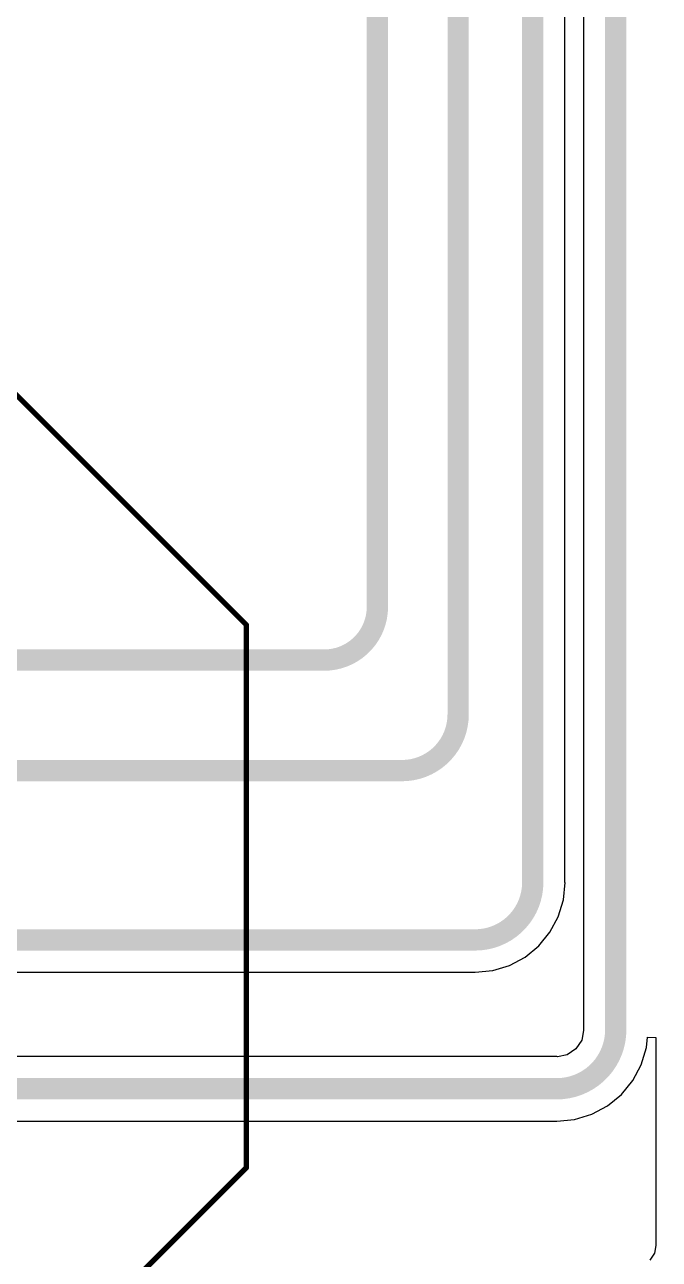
# Model space of a CAD drawing. Header units: inches. Extents: x 0 to 289, y 0 to 168.
# Drawn here: x 42.46 to 57.61, y 43.42 to 72.9 of the extents above; entities that cross this region are included whole.
import ezdxf

# ---------------------------------------------------------------- set-up
doc = ezdxf.new("R2010")
doc.units = ezdxf.units.IN
doc.layers.add('Top Layer', color=1, linetype='Continuous')
doc.layers.add('Top Overlay', color=2, linetype='Continuous')

# ---------------------------------------------------------------- blocks, each defined once
blk = doc.blocks.new('RTS714ND12S0332_54')
at = {"layer": 'Top Overlay'}
for points in [[(6.681, 17.5, 0.127, 0.127, 0), (17.7, 6.481, 0.127, 0.127, 0)], [(17.7, -6.481, 0.127, 0.127, 0), (17.7, 6.481, 0.127, 0.127, 0)], [(6.681, -17.5, 0.127, 0.127, 0), (17.7, -6.481, 0.127, 0.127, 0)]]:
    blk.add_lwpolyline(points, format="xyseb", dxfattribs=at)
for points in [[(17.668, 6.481, 0.0635, 0.0635, 1), (17.732, 6.481, 0.0635, 0.0635, 1)], [(17.668, 6.481, 0.0635, 0.0635, 1), (17.732, 6.481, 0.0635, 0.0635, 1)], [(17.668, -6.481, 0.0635, 0.0635, 1), (17.732, -6.481, 0.0635, 0.0635, 1)], [(17.668, -6.481, 0.0635, 0.0635, 1), (17.732, -6.481, 0.0635, 0.0635, 1)]]:
    blk.add_lwpolyline(points, format="xyseb", close=True, dxfattribs=at)

msp = doc.modelspace()

# ---------------------------------------------------------------- linework, layer by layer
at = {"layer": 'Top Layer'}
for p, q in [((55.356, 52.422), (55.356, 81.207)), ((55.8, 79.302), (55.8, 48.902)), ((55.318, 52.003), (55.36, 52.422)), ((55.36, 52.422), (55.356, 52.422)), ((55.196, 51.601), (55.318, 52.003)), ((54.998, 51.23), (55.196, 51.601)), ((54.731, 50.904), (54.998, 51.23)), ((54.406, 50.637), (54.731, 50.904)), ((53.632, 50.317), (54.034, 50.439)), ((54.034, 50.439), (54.406, 50.637)), ((38.22, 50.279), (53.213, 50.279)), ((53.213, 50.276), (53.632, 50.317)), ((53.213, 50.279), (53.213, 50.276)), ((55.757, 48.655), (55.617, 48.446)), ((55.802, 48.883), (55.757, 48.655)), ((55.8, 48.902), (55.802, 48.883)), ((57.299, 48.477), (57.324, 48.729)), ((57.324, 48.729), (57.527, 48.719)), ((57.527, 48.719), (57.527, 43.764)), ((55.617, 48.446), (55.407, 48.305)), ((57.175, 48.068), (57.299, 48.477)), ((55.16, 48.263), (36.168, 48.263)), ((55.179, 48.26), (55.16, 48.263)), ((55.407, 48.305), (55.179, 48.26)), ((56.973, 47.691), (57.175, 48.068)), ((56.702, 47.36), (56.973, 47.691)), ((56.372, 47.089), (56.702, 47.36)), ((55.585, 46.763), (55.995, 46.888)), ((55.995, 46.888), (56.372, 47.089)), ((36.168, 46.725), (55.16, 46.725)), ((55.16, 46.721), (55.585, 46.763)), ((55.16, 46.725), (55.16, 46.721)), ((57.528, 43.753), (57.492, 43.571)), ((57.527, 43.764), (57.528, 43.753)), ((57.492, 43.571), (57.383, 43.407))]:
    msp.add_line(p, q, dxfattribs=at)
for points in [[(52.806, 56.43, 0.508, 0.508, 0), (52.806, 86.984, 0.508, 0.508, 0)], [(54.587, 52.422, 0.508, 0.508, 0), (54.587, 81.864, 0.508, 0.508, 0)], [(56.568, 48.902, 0.508, 0.508, 0), (56.568, 79.959, 0.508, 0.508, 0)], [(50.879, 58.999, 0.508, 0.508, 0), (50.879, 76.098, 0.508, 0.508, 0)], [(50.879, 58.999, 0.508, 0.508, -0.414214), (49.608, 57.728, 0.508, 0.508, 0)], [(32.102, 57.728, 0.508, 0.508, 0), (49.608, 57.728, 0.508, 0.508, 0)], [(52.806, 56.43, 0.508, 0.508, -0.414214), (51.466, 55.09, 0.508, 0.508, 0)], [(35.246, 55.09, 0.508, 0.508, 0), (51.466, 55.09, 0.508, 0.508, 0)], [(54.587, 52.422, 0.508, 0.508, -0.414214), (53.213, 51.048, 0.508, 0.508, 0)], [(35.959, 51.048, 0.508, 0.508, 0), (53.213, 51.048, 0.508, 0.508, 0)], [(56.568, 48.902, 0.508, 0.508, -0.414214), (55.16, 47.494, 0.508, 0.508, 0)], [(33.907, 47.494, 0.508, 0.508, 0), (55.16, 47.494, 0.508, 0.508, 0)], [(58.296, 43.764, 0.508, 0.508, -0.414214), (57.026, 42.494, 0.508, 0.508, 0)]]:
    msp.add_lwpolyline(points, format="xyseb", dxfattribs=at)
for points in [[(50.752, 58.999, 0.254, 0.254, 1), (51.006, 58.999, 0.254, 0.254, 1)], [(50.752, 58.999, 0.254, 0.254, 1), (51.006, 58.999, 0.254, 0.254, 1)], [(49.481, 57.728, 0.254, 0.254, 1), (49.735, 57.728, 0.254, 0.254, 1)], [(49.481, 57.728, 0.254, 0.254, 1), (49.735, 57.728, 0.254, 0.254, 1)], [(52.679, 56.43, 0.254, 0.254, 1), (52.933, 56.43, 0.254, 0.254, 1)], [(52.679, 56.43, 0.254, 0.254, 1), (52.933, 56.43, 0.254, 0.254, 1)], [(51.339, 55.09, 0.254, 0.254, 1), (51.593, 55.09, 0.254, 0.254, 1)], [(51.339, 55.09, 0.254, 0.254, 1), (51.593, 55.09, 0.254, 0.254, 1)], [(54.46, 52.422, 0.254, 0.254, 1), (54.714, 52.422, 0.254, 0.254, 1)], [(54.46, 52.422, 0.254, 0.254, 1), (54.714, 52.422, 0.254, 0.254, 1)], [(53.086, 51.048, 0.254, 0.254, 1), (53.34, 51.048, 0.254, 0.254, 1)], [(53.086, 51.048, 0.254, 0.254, 1), (53.34, 51.048, 0.254, 0.254, 1)], [(56.441, 48.902, 0.254, 0.254, 1), (56.695, 48.902, 0.254, 0.254, 1)], [(56.441, 48.902, 0.254, 0.254, 1), (56.695, 48.902, 0.254, 0.254, 1)], [(55.033, 47.494, 0.254, 0.254, 1), (55.287, 47.494, 0.254, 0.254, 1)], [(55.033, 47.494, 0.254, 0.254, 1), (55.287, 47.494, 0.254, 0.254, 1)]]:
    msp.add_lwpolyline(points, format="xyseb", close=True, dxfattribs=at)

# ---------------------------------------------------------------- block references
msp.add_blockref('RTS714ND12S0332_54', (30.05, 52.09))

doc.saveas('drawing.dxf')
